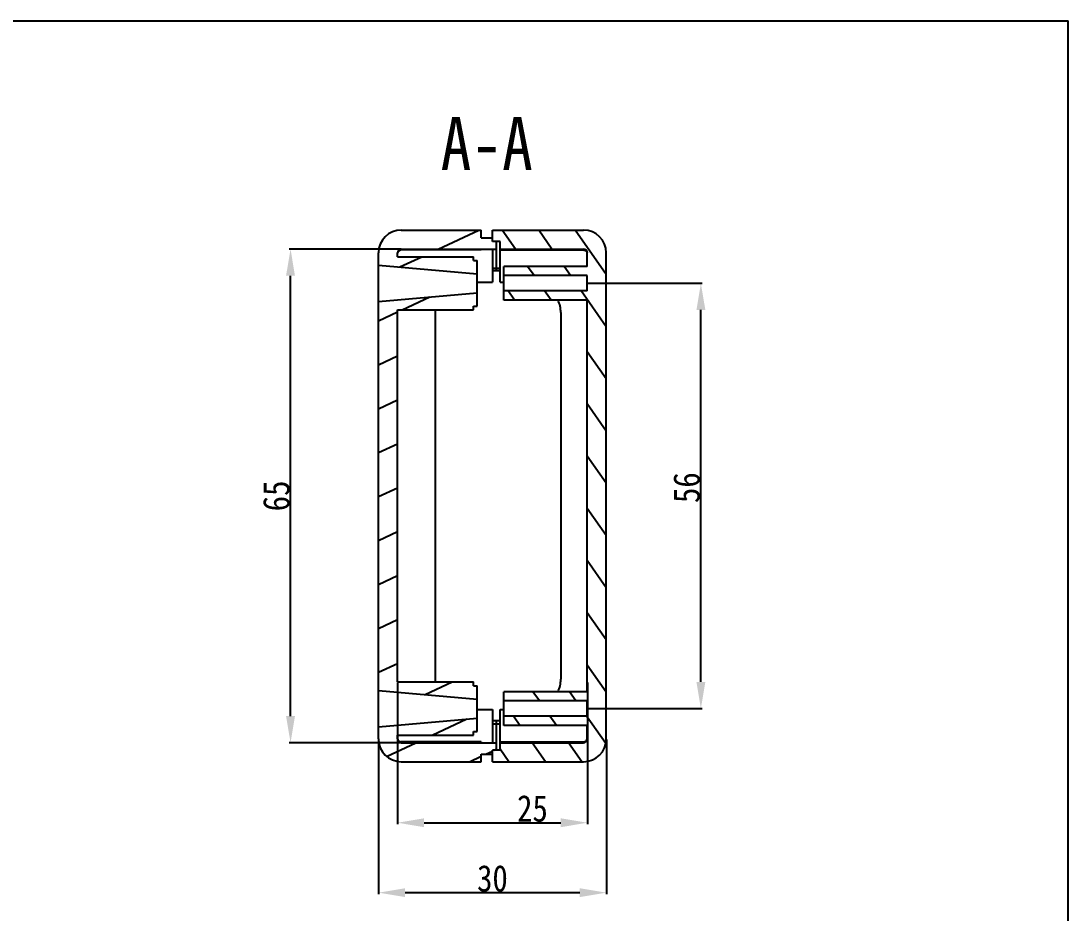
# Model space of a CAD drawing. Header units: millimetres. Extents: x 0 to 297, y 0 to 210.
# Drawn here: x 159.1 to 297, y 92.5 to 210 of the extents above; entities that cross this region are included whole.
import ezdxf

# ---------------------------------------------------------------- set-up
doc = ezdxf.new("R2010")
doc.units = ezdxf.units.MM
doc.header["$LTSCALE"] = 16.335
doc.header["$PDMODE"] = 3
doc.header["$PDSIZE"] = 8
doc.layers.get('0').update_dxf_attribs({"linetype": 'CONTINUOUS'})
doc.layers.get('Defpoints').update_dxf_attribs({"linetype": 'CONTINUOUS'})
doc.styles.get("Standard").update_dxf_attribs({"font": 'simfang.ttf', "width": 0.85})
doc.dimstyles.get("Standard").update_dxf_attribs({"dimtxt": 3.5, "dimasz": 3.5, "dimexe": 0.18, "dimexo": 0.0625, "dimgap": 0.09, "dimtad": 1, "dimdsep": 46, "dimtxsty": 'Standard', "dimcen": 0, "dimadec": 0, "dimazin": 0, "dimtp": 0.01, "dimtm": 0.01, "dimtfac": 1, "dimtmove": 0, "dimatfit": 3, "dimfxl": 1, "dimtolj": 1, "dimarcsym": 0})

# ---------------------------------------------------------------- blocks, each defined once
blk = doc.blocks.new('*D2')
at = {"color": 0, "lineweight": -2}
for p, q in [((206.19, 115.4), (206.19, 95.04)), ((236.19, 115.4), (236.19, 95.04)), ((209.69, 95.22), (232.69, 95.22))]:
    blk.add_line(p, q, dxfattribs=at)
at = {"color": 0}
for points in [[(209.69, 95.8), (209.69, 94.64), (206.19, 95.22)], [(232.69, 95.8), (232.69, 94.64), (236.19, 95.22)]]:
    blk.add_solid(points, dxfattribs=at)
at = {"layer": 'Defpoints', "color": 0}
for p in [(206.19, 115.46), (236.19, 115.46), (236.19, 95.22)]:
    blk.add_point(p, dxfattribs=at)
at = {"color": 0, "insert": (221.19, 97.08), "char_height": 3.5, "attachment_point": 5}
blk.add_mtext('\\A1;30', dxfattribs=at)
blk = doc.blocks.new('*D4')
at = {"color": 0, "lineweight": -2}
for p, q in [((209.12, 179.96), (194.42, 179.96)), ((194.6, 118.46), (194.6, 176.46)), ((209.12, 114.96), (194.42, 114.96))]:
    blk.add_line(p, q, dxfattribs=at)
at = {"color": 0}
for points in [[(194.01, 176.46), (195.18, 176.46), (194.6, 179.96)], [(194.01, 118.46), (195.18, 118.46), (194.6, 114.96)]]:
    blk.add_solid(points, dxfattribs=at)
at = {"layer": 'Defpoints', "color": 0}
for p in [(194.6, 179.96), (209.19, 179.96), (209.19, 114.96)]:
    blk.add_point(p, dxfattribs=at)
at = {"color": 0, "insert": (192.74, 147.46), "char_height": 3.5, "attachment_point": 5, "rotation": 90}
blk.add_mtext('\\A1;65', dxfattribs=at)
blk = doc.blocks.new('*D11')
at = {"color": 0, "lineweight": -2}
for p, q in [((233.75, 175.46), (248.82, 175.46)), ((248.64, 122.96), (248.64, 171.96)), ((233.75, 119.46), (248.82, 119.46))]:
    blk.add_line(p, q, dxfattribs=at)
at = {"color": 0}
for points in [[(248.06, 171.96), (249.23, 171.96), (248.64, 175.46)], [(248.06, 122.96), (249.23, 122.96), (248.64, 119.46)]]:
    blk.add_solid(points, dxfattribs=at)
at = {"layer": 'Defpoints', "color": 0}
for p in [(233.69, 175.46), (248.64, 175.46), (233.69, 119.46)]:
    blk.add_point(p, dxfattribs=at)
at = {"color": 0, "insert": (246.78, 148.55), "char_height": 3.5, "attachment_point": 5, "rotation": 90}
blk.add_mtext('\\A1;56', dxfattribs=at)
blk = doc.blocks.new('*D15')
at = {"color": 0, "lineweight": -2}
for p, q in [((208.69, 122.9), (208.69, 104.25)), ((233.69, 122.9), (233.69, 104.25)), ((212.19, 104.43), (230.19, 104.43))]:
    blk.add_line(p, q, dxfattribs=at)
at = {"color": 0}
for points in [[(212.19, 105.01), (212.19, 103.84), (208.69, 104.43)], [(230.19, 105.01), (230.19, 103.84), (233.69, 104.43)]]:
    blk.add_solid(points, dxfattribs=at)
at = {"layer": 'Defpoints', "color": 0}
for p in [(208.69, 122.96), (233.69, 122.96), (233.69, 104.43)]:
    blk.add_point(p, dxfattribs=at)
at = {"color": 0, "insert": (226.46, 106.29), "char_height": 3.5, "attachment_point": 5}
blk.add_mtext('\\A1;25', dxfattribs=at)

msp = doc.modelspace()

# ---------------------------------------------------------------- hatches: boundary and pattern name
at = {"linetype": 'Continuous'}
h = msp.add_hatch(dxfattribs=at)
h.set_pattern_fill('DEFAULT__1', color=2, scale=5.243323, angle=205, style=0, pattern_type=0)
h.set_pattern_definition([(205, (-70.77, -120.623), (2.215924, -4.752065), [])])
edge = h.paths.add_edge_path()
edge.add_line((206.185, 115.462), (206.185, 117.074))
edge.add_line((206.185, 117.074), (219.185, 118.212))
edge.add_line((219.185, 116.462), (219.185, 118.212))
edge.add_line((218.685, 116.462), (219.185, 116.462))
edge.add_line((218.685, 115.962), (218.685, 116.462))
edge.add_line((208.685, 115.962), (218.685, 115.962))
edge.add_line((208.685, 115.462), (208.685, 115.962))
edge.add_spline(control_points=[(208.685, 115.462), (208.685, 115.169), (208.892, 114.962), (209.185, 114.962)], knot_values=[0, 0, 0, 0, 1, 1, 1, 1], weights=[1, 0.8047379, 0.8047379, 1], degree=3, periodic=0)
edge.add_line((209.185, 114.962), (221.685, 114.962))
edge.add_line((221.685, 114.962), (221.685, 113.962))
edge.add_line((221.185, 113.962), (221.685, 113.962))
edge.add_line((221.185, 113.462), (221.185, 113.962))
edge.add_line((219.685, 113.462), (221.185, 113.462))
edge.add_line((219.685, 112.462), (219.685, 113.462))
edge.add_line((209.185, 112.462), (219.685, 112.462))
edge.add_spline(control_points=[(206.185, 115.462), (206.185, 113.704), (207.428, 112.462), (209.185, 112.462)], knot_values=[0, 0, 0, 0, 1, 1, 1, 1], weights=[1, 0.8047379, 0.8047379, 1], degree=3, periodic=0)
edge = h.paths.add_edge_path()
edge.add_line((206.185, 121.849), (206.185, 173.074))
edge.add_line((206.185, 173.074), (219.185, 174.212))
edge.add_line((219.185, 172.462), (219.185, 174.212))
edge.add_line((218.685, 172.462), (219.185, 172.462))
edge.add_line((218.685, 171.962), (218.685, 172.462))
edge.add_line((208.685, 171.962), (218.685, 171.962))
edge.add_line((208.685, 122.962), (208.685, 171.962))
edge.add_line((208.685, 122.962), (218.685, 122.962))
edge.add_line((218.685, 122.462), (218.685, 122.962))
edge.add_line((218.685, 122.462), (219.185, 122.462))
edge.add_line((219.185, 120.712), (219.185, 122.462))
edge.add_line((206.185, 121.849), (219.185, 120.712))
edge = h.paths.add_edge_path()
edge.add_line((206.185, 177.849), (206.185, 179.462))
edge.add_spline(control_points=[(206.185, 179.462), (206.185, 181.219), (207.428, 182.462), (209.185, 182.462)], knot_values=[0, 0, 0, 0, 1, 1, 1, 1], weights=[1, 0.8047379, 0.8047379, 1], degree=3, periodic=0)
edge.add_line((209.185, 182.462), (219.685, 182.462))
edge.add_line((219.685, 181.462), (219.685, 182.462))
edge.add_line((219.685, 181.462), (221.185, 181.462))
edge.add_line((221.185, 180.962), (221.185, 181.462))
edge.add_line((221.185, 180.962), (221.685, 180.962))
edge.add_line((221.685, 180.962), (221.685, 179.962))
edge.add_line((209.185, 179.962), (221.685, 179.962))
edge.add_spline(control_points=[(208.685, 179.462), (208.685, 179.755), (208.892, 179.962), (209.185, 179.962)], knot_values=[0, 0, 0, 0, 1, 1, 1, 1], weights=[1, 0.8047379, 0.8047379, 1], degree=3, periodic=0)
edge.add_line((208.685, 178.962), (208.685, 179.462))
edge.add_line((208.685, 178.962), (218.685, 178.962))
edge.add_line((218.685, 178.462), (218.685, 178.962))
edge.add_line((218.685, 178.462), (219.185, 178.462))
edge.add_line((219.185, 176.712), (219.185, 178.462))
edge.add_line((206.185, 177.849), (219.185, 176.712))
h = msp.add_hatch(dxfattribs=at)
h.set_pattern_fill('DEFAULT__2', color=2, scale=3.943272, angle=125, style=0, pattern_type=0)
h.set_pattern_definition([(125, (-70.77, -120.623), (-3.23014, -2.261768), [])])
edge = h.paths.add_edge_path()
edge.add_line((236.185, 115.462), (236.185, 179.462))
edge.add_spline(control_points=[(236.185, 115.462), (236.185, 113.704), (234.942, 112.462), (233.185, 112.462)], knot_values=[0, 0, 0, 0, 1, 1, 1, 1], weights=[1, 0.8047379, 0.8047379, 1], degree=3, periodic=0)
edge.add_line((221.185, 112.462), (233.185, 112.462))
edge.add_line((221.185, 112.462), (221.185, 113.962))
edge.add_line((222.185, 113.962), (221.185, 113.962))
edge.add_line((222.185, 113.962), (222.185, 114.962))
edge.add_line((222.185, 114.962), (233.185, 114.962))
edge.add_spline(control_points=[(233.685, 115.462), (233.685, 115.169), (233.478, 114.962), (233.185, 114.962)], knot_values=[0, 0, 0, 0, 1, 1, 1, 1], weights=[1, 0.8047379, 0.8047379, 1], degree=3, periodic=0)
edge.add_line((233.685, 115.462), (233.685, 117.242))
edge.add_line((233.685, 117.242), (222.685, 117.242))
edge.add_line((222.685, 117.242), (222.685, 118.462))
edge.add_line((233.685, 118.462), (222.685, 118.462))
edge.add_line((233.685, 118.462), (233.685, 120.462))
edge.add_line((233.685, 120.462), (222.685, 120.462))
edge.add_line((222.685, 120.462), (222.685, 121.681))
edge.add_line((233.685, 121.681), (222.685, 121.681))
edge.add_line((233.685, 121.681), (233.685, 173.242))
edge.add_line((233.685, 173.242), (222.685, 173.242))
edge.add_line((222.685, 173.242), (222.685, 174.462))
edge.add_line((233.685, 174.462), (222.685, 174.462))
edge.add_line((233.685, 174.462), (233.685, 176.462))
edge.add_line((233.685, 176.462), (222.685, 176.462))
edge.add_line((222.685, 176.462), (222.685, 177.681))
edge.add_line((233.685, 177.681), (222.685, 177.681))
edge.add_line((233.685, 177.681), (233.685, 179.462))
edge.add_spline(control_points=[(233.685, 179.462), (233.685, 179.755), (233.478, 179.962), (233.185, 179.962)], knot_values=[0, 0, 0, 0, 1, 1, 1, 1], weights=[1, 0.8047379, 0.8047379, 1], degree=3, periodic=0)
edge.add_line((222.185, 179.962), (233.185, 179.962))
edge.add_line((222.185, 179.962), (222.185, 180.962))
edge.add_line((222.185, 180.962), (221.185, 180.962))
edge.add_line((221.185, 180.962), (221.185, 182.462))
edge.add_line((221.185, 182.462), (233.185, 182.462))
edge.add_spline(control_points=[(236.185, 179.462), (236.185, 181.219), (234.942, 182.462), (233.185, 182.462)], knot_values=[0, 0, 0, 0, 1, 1, 1, 1], weights=[1, 0.8047379, 0.8047379, 1], degree=3, periodic=0)

# ---------------------------------------------------------------- linework, layer by layer
at = {"color": 7, "linetype": 'Continuous'}
for p, q in [((0, 210), (297, 210)), ((297, 0), (297, 210)), ((209.185, 182.462), (219.685, 182.462)), ((219.685, 181.462), (219.685, 182.462)), ((221.185, 180.962), (221.185, 182.462)), ((221.185, 182.462), (233.185, 182.462)), ((219.685, 181.462), (221.185, 181.462)), ((222.185, 180.962), (221.185, 180.962)), ((221.685, 180.962), (221.685, 177.095)), ((222.185, 175.595), (222.185, 180.962)), ((206.185, 115.462), (206.185, 179.462)), ((208.685, 178.962), (208.685, 179.462)), ((209.185, 179.962), (209.185, 179.847)), ((209.185, 179.962), (221.685, 179.962)), ((219.685, 179.847), (209.185, 179.847)), ((219.685, 179.962), (219.685, 179.847)), ((221.185, 179.962), (221.185, 175.595)), ((222.185, 179.962), (233.185, 179.962)), ((222.185, 179.847), (233.185, 179.847)), ((233.185, 179.847), (233.185, 179.962)), ((233.685, 177.681), (233.685, 179.462)), ((236.185, 115.462), (236.185, 179.462)), ((208.685, 178.962), (218.685, 178.962)), ((218.685, 178.462), (218.685, 178.962)), ((218.685, 178.462), (219.185, 178.462)), ((219.185, 172.462), (219.185, 178.462)), ((206.185, 177.849), (219.185, 176.712)), ((221.185, 177.462), (222.185, 177.462)), ((222.185, 177.095), (221.185, 177.095)), ((222.685, 173.242), (222.685, 177.681)), ((233.685, 177.681), (222.685, 177.681)), ((219.185, 175.595), (221.185, 175.595)), ((222.185, 175.595), (222.685, 175.595)), ((233.685, 176.462), (222.685, 176.462)), ((233.685, 174.462), (233.685, 176.462)), ((206.185, 173.074), (219.185, 174.212)), ((233.685, 174.462), (222.685, 174.462)), ((218.685, 171.962), (218.685, 172.462)), ((218.685, 172.462), (219.185, 172.462)), ((233.685, 173.242), (222.685, 173.242)), ((233.685, 121.681), (233.685, 173.242)), ((208.685, 122.962), (208.685, 171.962)), ((208.685, 171.962), (218.685, 171.962)), ((213.685, 122.962), (213.685, 171.962)), ((230.185, 171.595), (230.185, 123.329)), ((208.685, 122.962), (218.685, 122.962)), ((218.685, 122.462), (218.685, 122.962)), ((206.185, 121.849), (219.185, 120.712)), ((218.685, 122.462), (219.185, 122.462)), ((219.185, 116.462), (219.185, 122.462)), ((233.685, 121.681), (222.685, 121.681)), ((222.685, 117.242), (222.685, 121.681)), ((233.685, 120.462), (222.685, 120.462)), ((233.685, 118.462), (233.685, 120.462)), ((219.185, 119.329), (221.185, 119.329)), ((221.185, 119.329), (221.185, 114.962)), ((222.185, 119.329), (222.685, 119.329)), ((222.185, 113.962), (222.185, 119.329)), ((206.185, 117.074), (219.185, 118.212)), ((222.185, 117.829), (221.185, 117.829)), ((221.185, 117.462), (222.185, 117.462)), ((221.685, 117.829), (221.685, 113.962)), ((233.685, 118.462), (222.685, 118.462)), ((233.685, 117.242), (222.685, 117.242)), ((233.685, 115.462), (233.685, 117.242)), ((208.685, 115.962), (218.685, 115.962)), ((208.685, 115.462), (208.685, 115.962)), ((218.685, 116.462), (219.185, 116.462)), ((218.685, 115.962), (218.685, 116.462)), ((219.685, 115.077), (209.185, 115.077)), ((209.185, 115.077), (209.185, 114.962)), ((209.185, 114.962), (221.685, 114.962)), ((219.685, 115.077), (219.685, 114.962)), ((222.185, 115.077), (233.185, 115.077)), ((222.185, 114.962), (233.185, 114.962)), ((233.185, 114.962), (233.185, 115.077)), ((219.685, 113.462), (221.185, 113.462)), ((219.685, 112.462), (219.685, 113.462)), ((222.185, 113.962), (221.185, 113.962)), ((221.185, 112.462), (221.185, 113.962)), ((209.185, 112.462), (219.685, 112.462)), ((221.185, 112.462), (233.185, 112.462))]:
    msp.add_line(p, q, dxfattribs=at)
for centre, radius, start, end in [((209.185, 179.462), 3, 90, 180), ((233.185, 179.462), 3, 0, 90), ((209.185, 179.462), 0.5, 90, 180), ((233.185, 179.462), 0.5, 0, 90), ((226.185, 171.595), 4, 0, 24.38155), ((226.185, 123.329), 4, 335.61845, 0), ((209.185, 115.462), 3, 180, 270), ((209.185, 115.462), 0.5, 180, 270), ((233.185, 115.462), 3, 270, 0), ((233.185, 115.462), 0.5, 270, 0)]:
    msp.add_arc(centre, radius, start, end, dxfattribs=at)
for points in [[(208.78, 179.629), (208.745, 179.578), (208.719, 179.52), (208.703, 179.459)], [(209.028, 179.82), (208.93, 179.786), (208.839, 179.715), (208.78, 179.629)], [(209.185, 179.847), (209.132, 179.847), (209.078, 179.837), (209.028, 179.82)], [(233.185, 179.847), (233.249, 179.847), (233.313, 179.833), (233.372, 179.809)], [(233.372, 179.809), (233.432, 179.783), (233.487, 179.745), (233.533, 179.698)], [(233.533, 179.698), (233.597, 179.633), (233.644, 179.547), (233.667, 179.459)], [(208.712, 115.433), (208.729, 115.381), (208.755, 115.33), (208.787, 115.285)], [(208.787, 115.285), (208.847, 115.202), (208.936, 115.134), (209.032, 115.102)], [(209.032, 115.102), (209.081, 115.085), (209.133, 115.077), (209.185, 115.077)], [(233.185, 115.077), (233.249, 115.077), (233.313, 115.09), (233.372, 115.115)], [(233.372, 115.115), (233.432, 115.14), (233.487, 115.178), (233.533, 115.225)], [(233.533, 115.225), (233.597, 115.29), (233.644, 115.376), (233.667, 115.465)]]:
    msp.add_open_spline(points, degree=3, dxfattribs=at)

# ---------------------------------------------------------------- texts
at = {"insert": (214.364, 197.356), "char_height": 7, "width": 38.5524, "attachment_point": 1}
msp.add_mtext('A-A', dxfattribs=at)

# ---------------------------------------------------------------- dimensions: what is measured, and where the dimension line sits
dim = msp.add_linear_dim(base=(194.595, 179.962), p1=(209.185, 114.962), p2=(209.185, 179.962), angle=90, dimstyle='Standard')
dim.commit()
dim.dimension.update_dxf_attribs({"geometry": '*D4', "text_midpoint": (192.735, 147.462)})
dim = msp.add_linear_dim(base=(248.644, 175.462), p1=(233.685, 119.462), p2=(233.685, 175.462), angle=90, dimstyle='Standard')
dim.commit()
dim.dimension.update_dxf_attribs({"geometry": '*D11', "text_midpoint": (248.644, 148.553), "dimtype": 160})
for base, p1, p2, picture, middle in [((233.685, 104.428), (208.685, 122.962), (233.685, 122.962), '*D15', (226.461, 104.428)), ((236.185, 95.218), (206.185, 115.462), (236.185, 115.462), '*D2', (221.185, 95.218))]:
    dim = msp.add_linear_dim(base=base, p1=p1, p2=p2, dimstyle='Standard')
    dim.commit()
    dim.dimension.update_dxf_attribs({"geometry": picture, "text_midpoint": middle, "dimtype": 160})

doc.saveas('drawing.dxf')
